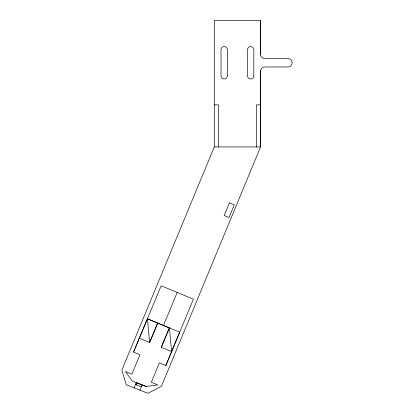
<?xml version="1.0" encoding="UTF-8"?>
<svg xmlns="http://www.w3.org/2000/svg" width="414" height="414" viewBox="0 0 414 414"><rect width="100%" height="100%" fill="white"/><g stroke="black" fill="none" stroke-linecap="round" stroke-linejoin="round"><path stroke-width="0.62" d="M260.608 70.644L260.572 146.929L161.377 386.407L147.855 393.3L126.26 384.761L121.871 370.044L214.286 146.929L214.286 20.7L260.572 20.7L260.608 54.912C260.846 56.951 262.724 58.597 264.779 58.571L287.921 58.571A4.207 4.207 0 0 1 292.129 62.778A4.207 4.207 0 0 1 287.921 66.985L264.779 66.985C262.523 66.939 260.525 68.941 260.572 71.192L260.572 146.929L214.286 146.929M134.126 387.871L136.211 382.593L146.033 386.459L157.786 384.916L151.343 382.251L159.395 362.814L165.838 365.479L193.426 299.172L161.175 285.769L133.515 352.091L139.958 354.762L131.906 374.199L125.463 371.529L132.268 381.046L146.033 386.459M136.299 384.885L137.07 382.934M139.994 390.19L142.08 384.911M133.515 352.091L147.441 318.796L179.697 332.199L165.838 365.479M149.557 342.575L157.506 323.386M139.28 338.166L149.604 342.461L147.441 318.796L169.419 327.94L171.582 351.61L161.258 347.31L169.409 327.629M163.463 325.451L177.187 292.429M149.604 342.461L157.765 323.091M161.258 347.31L169.419 327.94M214.286 104.851L218.494 104.851L218.494 146.929M260.572 104.851L256.364 104.851L256.364 146.929M135.394 384.528L141.355 386.883M260.608 54.912L260.572 20.7M229.413 202.907L224.181 215.539L229.04 217.552L234.272 204.92L229.413 202.907M253.839 75.819L253.839 49.732A3.157 3.157 0 0 0 250.682 46.575A3.157 3.157 0 0 0 247.531 49.732L247.531 75.819A3.157 3.157 0 0 0 250.682 78.976A3.157 3.157 0 0 0 253.839 75.819M227.333 75.819L227.333 49.732A3.157 3.157 0 0 0 224.176 46.575A3.157 3.157 0 0 0 221.019 49.732L221.019 75.819A3.157 3.157 0 0 0 224.176 78.976A3.157 3.157 0 0 0 227.333 75.819"/></g></svg>
